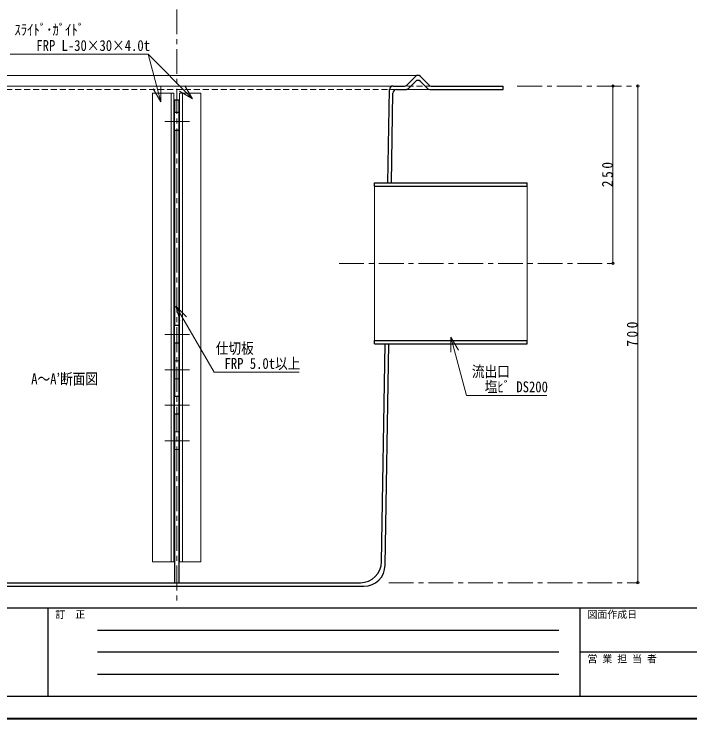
# Model space of a CAD drawing. Units: millimetres at full size, sheet at 1:7; details may follow other scales. Extents: x -1486 to 1349, y -951 to 1016.
# Drawn here: x -905 to 47, y -951 to 43 of the extents above; entities that cross this region are included whole.
import ezdxf
from ezdxf.enums import TextEntityAlignment as Align

# ---------------------------------------------------------------- set-up
doc = ezdxf.new("R2010")
doc.units = ezdxf.units.MM
doc.header["$LTSCALE"] = 7
doc.header["$PDMODE"] = 32
doc.header["$PDSIZE"] = 3.5
doc.linetypes.add('CHAIN1', pattern=[8, 5, -1, 1, -1])
doc.linetypes.add('DASHED1', pattern=[1.8, 1.2, -0.6])
doc.layers.add('0-0', color=7, linetype='Continuous', lineweight=18)
doc.styles.add('ＭＳ ゴシック', font='')
doc.styles.get('ＭＳ ゴシック').set_extended_font_data('MS Gothic')

msp = doc.modelspace()

# ---------------------------------------------------------------- linework, layer by layer
at = {"layer": '0-0', "color": 4, "linetype": 'CHAIN1', "lineweight": 9}
for p, q in [((-675.961, 1001.339), (-675.961, -788.661)), ((-195.961, -58.661), (-25.961, -58.661)), ((-657.961, -108.661), (-693.961, -108.661)), ((-447.021, -308.661), (-60.961, -308.661)), ((-657.961, -408.661), (-693.961, -408.661)), ((-657.961, -458.661), (-693.961, -458.661)), ((-657.961, -508.661), (-693.961, -508.661)), ((-657.961, -558.661), (-693.961, -558.661)), ((-377.132, -758.661), (-25.961, -758.661))]:
    msp.add_line(p, q, dxfattribs=at)
at = {"layer": '0-0'}
for p, q in [((-910.988, -13.863), (-716.452, -13.863)), ((-698.522, -80.779), (-716.452, -13.863)), ((-653.833, -76.482), (-716.452, -13.863)), ((-1015.961, -43.661), (-335.961, -43.661)), ((-980.878, -58.661), (-371.044, -58.661)), ((-653.833, -76.482), (-664.333, -58.296)), ((-698.522, -80.779), (-709.022, -62.593)), ((-698.522, -80.779), (-698.522, -59.779)), ((-683.961, -68.661), (-679.961, -68.661)), ((-683.961, -68.661), (-683.961, -729.161)), ((-679.961, -68.661), (-679.961, -729.161)), ((-653.833, -76.482), (-672.02, -65.982)), ((-667.961, -68.661), (-671.961, -68.661)), ((-671.961, -68.661), (-671.961, -729.161)), ((-667.961, -68.661), (-667.961, -729.161)), ((-678.961, -121.161), (-678.961, -96.161)), ((-672.961, -96.161), (-672.961, -121.161)), ((-397.021, -417.311), (-397.021, -200.011)), ((-182.021, -200.011), (-182.021, -417.311)), ((-677.082, -369.006), (-671.647, -389.29)), ((-677.082, -369.006), (-662.233, -383.855)), ((-678.961, -421.161), (-678.961, -396.161)), ((-672.961, -396.161), (-672.961, -421.161)), ((-289.4, -412.655), (-278.9, -430.842)), ((-289.4, -412.655), (-289.4, -433.655)), ((-678.961, -521.161), (-678.961, -496.161)), ((-672.961, -521.161), (-672.961, -496.161)), ((-683.961, -729.161), (-679.961, -729.161)), ((-667.961, -729.161), (-671.961, -729.161))]:
    msp.add_line(p, q, dxfattribs=at)
at = {"layer": '0-0', "color": 5, "lineweight": 25}
for p, q in [((-351.279, -57.159), (-339.534, -45.163)), ((-320.643, -57.159), (-332.388, -45.163)), ((-371.044, -58.661), (-354.851, -58.661)), ((-339.534, -52.163), (-349.321, -62.159)), ((-322.601, -62.159), (-332.388, -52.163)), ((-317.07, -58.661), (-215.961, -58.661)), ((-215.961, -63.661), (-215.961, -58.661)), ((-378.236, -195.161), (-376.043, -63.577)), ((-373.235, -195.161), (-371.125, -68.577)), ((-366.126, -63.661), (-351.922, -63.661)), ((-319.029, -63.661), (-215.961, -63.661)), ((-672.961, -78.661), (-678.961, -78.661)), ((-678.961, -78.661), (-678.961, -96.161)), ((-672.961, -78.661), (-672.961, -96.161)), ((-672.961, -96.161), (-678.961, -96.161)), ((-672.961, -121.161), (-678.961, -121.161)), ((-678.961, -121.161), (-678.961, -396.161)), ((-672.961, -121.161), (-672.961, -396.161)), ((-397.021, -195.161), (-182.021, -195.161)), ((-397.021, -200.011), (-397.021, -195.161)), ((-182.021, -200.011), (-182.021, -195.161)), ((-397.021, -200.011), (-182.021, -200.011)), ((-672.961, -396.161), (-678.961, -396.161)), ((-672.961, -421.161), (-678.961, -421.161)), ((-678.961, -421.161), (-678.961, -496.161)), ((-672.961, -421.161), (-672.961, -496.161)), ((-397.021, -417.311), (-182.021, -417.311)), ((-397.021, -422.161), (-397.021, -417.311)), ((-397.021, -422.161), (-182.021, -422.161)), ((-387.136, -729.161), (-382.019, -422.161)), ((-382.219, -734.161), (-377.019, -422.161)), ((-182.021, -422.161), (-182.021, -417.311)), ((-672.961, -496.161), (-678.961, -496.161)), ((-678.961, -521.161), (-678.961, -758.661)), ((-672.961, -521.161), (-678.961, -521.161)), ((-672.961, -521.161), (-672.961, -758.661)), ((-939.707, -763.661), (-412.214, -763.661)), ((-934.79, -758.661), (-417.132, -758.661))]:
    msp.add_line(p, q, dxfattribs=at)
at = {"layer": '0-0', "linetype": 'DASHED1'}
for p, q in [((-317.07, -58.661), (-354.851, -58.661)), ((-366.126, -63.661), (-985.796, -63.661)), ((-672.961, -446.161), (-678.961, -446.161)), ((-672.961, -471.161), (-678.961, -471.161)), ((-672.961, -546.161), (-678.961, -546.161)), ((-672.961, -571.161), (-678.961, -571.161))]:
    msp.add_line(p, q, dxfattribs=at)
at = {"layer": '0-0', "color": 4, "lineweight": 9}
for p, q in [((-60.961, -58.661), (-60.961, -308.661)), ((-25.961, -58.661), (-25.961, -758.661)), ((-683.961, -68.661), (-709.961, -68.661)), ((-709.961, -729.161), (-709.961, -68.661)), ((-667.961, -68.661), (-641.961, -68.661)), ((-352.893, -63.661), (-319.029, -63.661)), ((-683.961, -729.161), (-709.961, -729.161))]:
    msp.add_line(p, q, dxfattribs=at)
at = {"layer": '0-0', "color": 6, "lineweight": 25}
for p, q in [((-1454.461, -794.161), (1317.539, -794.161)), ((-857.461, -794.161), (-857.461, -919.161)), ((-107.461, -919.161), (-107.461, -794.161)), ((-787.461, -825.411), (-137.461, -825.411)), ((-137.461, -856.661), (-787.461, -856.661)), ((1317.539, -856.661), (-107.461, -856.661)), ((-137.461, -887.911), (-787.461, -887.911)), ((1317.539, -919.161), (-1454.461, -919.161))]:
    msp.add_line(p, q, dxfattribs=at)
at = {"layer": '0-0', "color": 1, "lineweight": 40}
msp.add_line((1349.039, -950.661), (-1485.961, -950.661), dxfattribs=at)
at = {"layer": '0-0', "color": 4, "lineweight": 9}
msp.add_lwpolyline([(-667.961, -729.161), (-641.961, -729.161), (-641.961, -68.661)], dxfattribs=at)
at = {"layer": '0-0'}
for points in [[(-677.082, -369.006), (-623.389, -462.006), (-503.608, -462.006)], [(-289.4, -412.655), (-267.357, -494.921), (-154.319, -494.921)]]:
    msp.add_lwpolyline(points, dxfattribs=at)
at = {"layer": '0-0', "color": 5, "lineweight": 25}
for centre, radius, start, end in [((-335.961, -48.661), 5, 44.3947, 135.6053), ((-371.044, -63.661), 5, 90, 179.04516), ((-354.851, -53.661), 5, 270, 315.6053), ((-335.961, -55.661), 5, 44.3947, 135.6053), ((-317.07, -53.661), 5, 224.3947, 270), ((-366.126, -68.661), 5, 90, 179.04516), ((-352.893, -58.661), 5, 270, 315.6053), ((-319.029, -58.661), 5, 224.3947, 270), ((-417.132, -728.661), 30, 270, 359.04516), ((-412.214, -733.661), 30, 270, 359.04516)]:
    msp.add_arc(centre, radius, start, end, dxfattribs=at)
at = {"layer": '0-0', "color": 4}
for p in [(-60.961, -58.661), (-25.961, -58.661), (-60.961, -308.661), (-25.961, -758.661)]:
    msp.add_point(p, dxfattribs=at)

# ---------------------------------------------------------------- texts
at = {"layer": '0-0', "style": 'ＭＳ ゴシック', "width": 0.85}
for s, p in [('ｽﾗｲﾄﾞ･ｶﾞｲﾄﾞ', (-904.771, 8.322)), ('FRP L-30×30×4.0t', (-873.952, -13.863)), ('仕切板', (-620.923, -440.548)), ('FRP 5.0t以上', (-608.608, -462.006)), ('流出口', (-259.917, -473.353)), ('A～A’断面図', (-881.134, -483.694)), ('塩ﾋﾞ DS200', (-241.819, -494.921))]:
    msp.add_text(s, height=15.4, dxfattribs=at).set_placement(p, align=Align.BOTTOM_LEFT)
at = {"layer": '0-0', "style": 'ＭＳ ゴシック'}
for s, p in [('訂\u3000正', (-846.961, -811.661)), ('図面作成日', (-96.961, -811.661)), ('営 業 担 当 者', (-96.961, -874.161))]:
    msp.add_text(s, height=10.26, dxfattribs=at).set_placement(p, align=Align.BOTTOM_LEFT)
at = {"layer": '0-0', "char_height": 15.4, "attachment_point": 7, "rotation": 90, "style": 'ＭＳ ゴシック'}
for s, insert in [('\\T1.38;\\W0.9;250', (-60.961, -201.161)), ('\\T1.38;\\W0.9;700', (-25.961, -426.161))]:
    msp.add_mtext(s, dxfattribs=dict(at, insert=insert))

doc.saveas('drawing.dxf')
